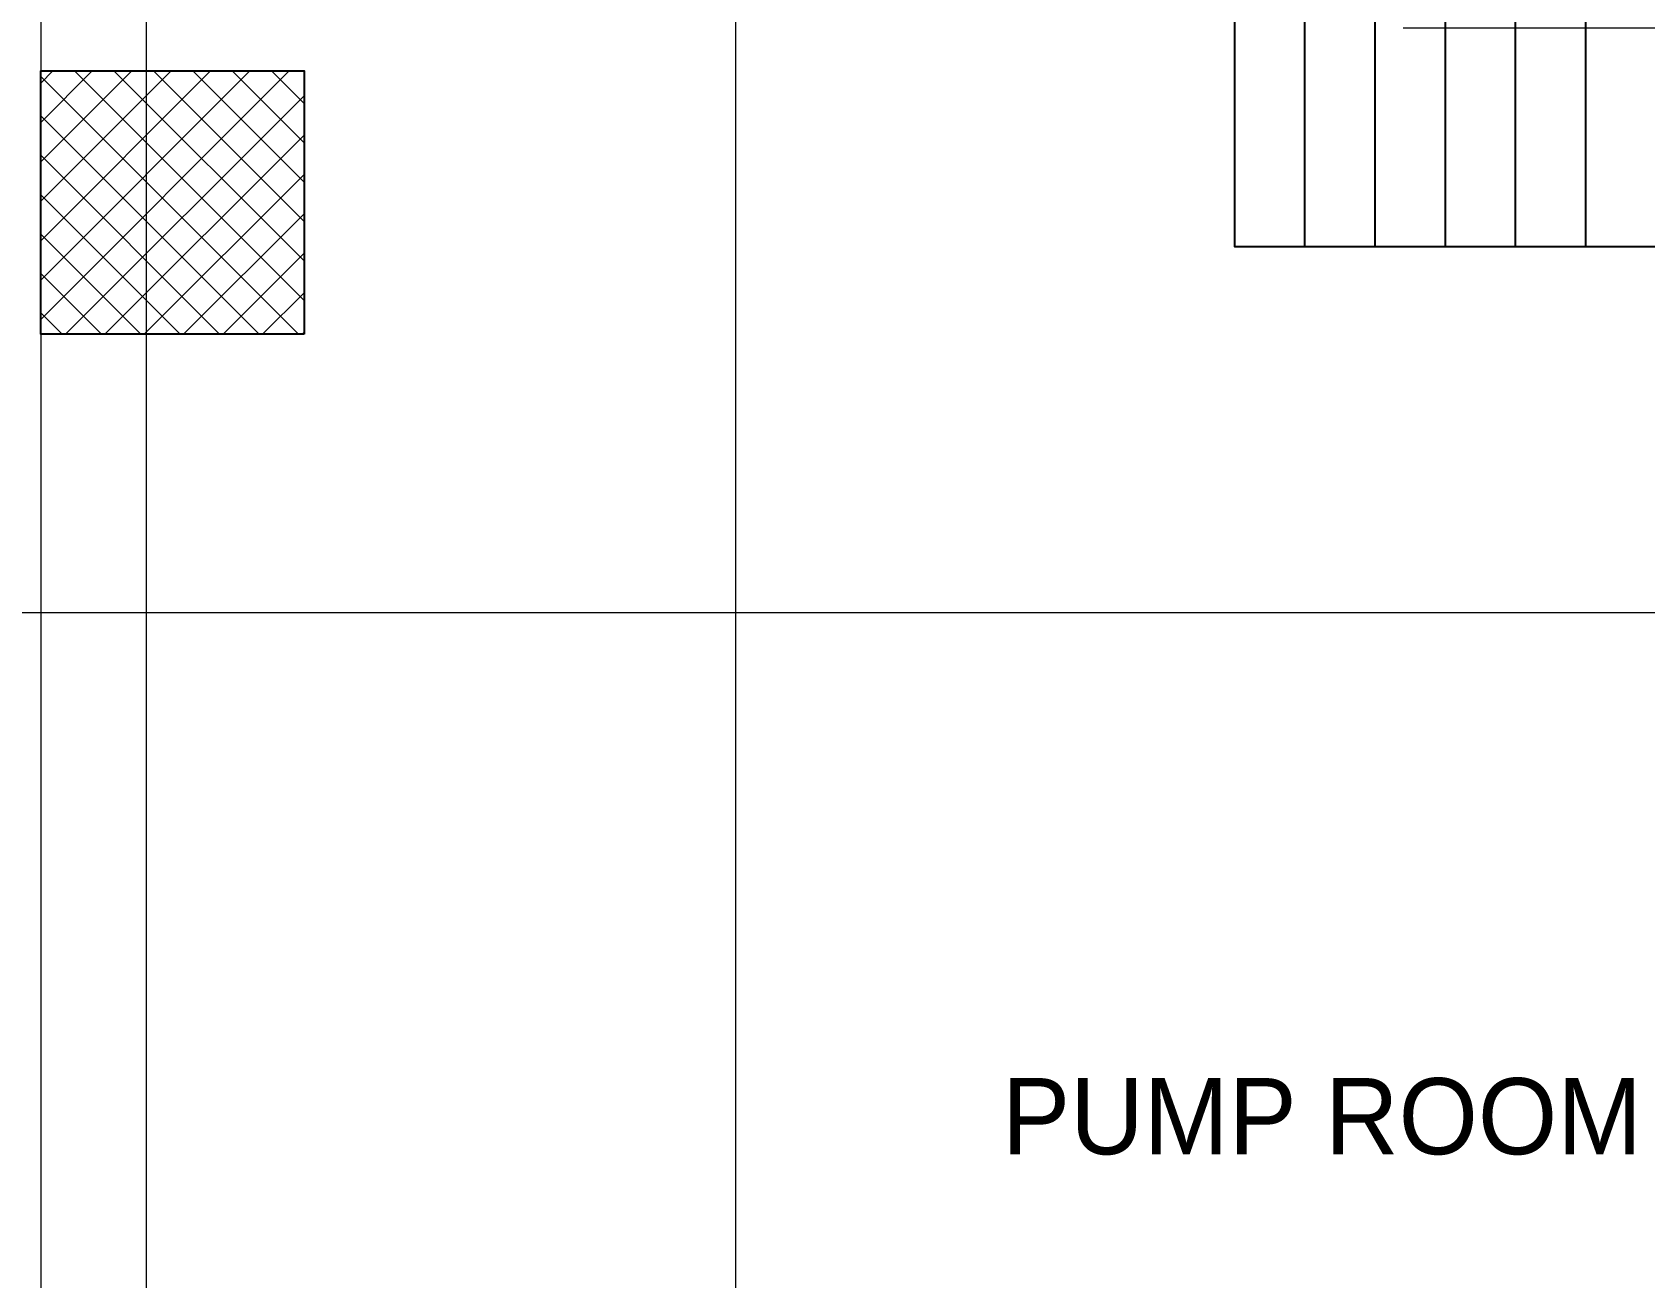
# Model space of a CAD drawing. Header units: millimetres. Extents: x -586673698 to -573385747, y -389867798 to -389752240.
# Drawn here: x -586668303 to -586663710, y -389782219 to -389778671 of the extents above; entities that cross this region are included whole.
import ezdxf

# ---------------------------------------------------------------- set-up
doc = ezdxf.new("R2010")
doc.units = ezdxf.units.MM
doc.header["$LTSCALE"] = 100
doc.linetypes.add('DASHED', pattern=[19.05, 12.7, -6.35])
doc.layers.add('AH_colums', color=3, linetype='Continuous')
doc.layers.add('DT-PL-SHAFT', color=230, linetype='Continuous')
doc.layers.add('columns11', color=1, linetype='Continuous', lineweight=20)
doc.layers.add('PL-DOMESTIC WATER TANK', color=171, linetype='Continuous', lineweight=0)
doc.styles.add('Arial', font='arial.ttf')
doc.dimstyles.new('V Mts', dxfattribs={"dimtxt": 150, "dimasz": 75, "dimexe": 0.1, "dimexo": 0, "dimgap": 0.01, "dimtad": 1, "dimdec": 0, "dimzin": 3, "dimdsep": 46, "dimtxsty": 'Arial', "dimsah": 1, "dimcen": 0.09375, "dimdle": 0.01, "dimclrd": 8, "dimclre": 8, "dimclrt": 256, "dimadec": 0, "dimazin": 0, "dimtfac": 0.7, "dimtdec": 3, "dimtofl": 0, "dimtmove": 2, "dimatfit": 3, "dimfxl": 0, "dimfrac": 1, "dimtolj": 1, "dimtzin": 0, "dimarcsym": 0})

# ---------------------------------------------------------------- blocks, each defined once
blk = doc.blocks.new('*D848')
at = {"layer": 'Defpoints', "color": 0, "ltscale": 5, "transparency": 16777216}
for p in [(-586668693.7, -389778081.1), (-586667978.5, -389778081.1, 1.2), (-586667978.2, -389787031.1, -6.2)]:
    blk.add_point(p, dxfattribs=at)
at = {"layer": 'DT-PL-SHAFT', "color": 8, "lineweight": -2, "ltscale": 5, "transparency": 16777216}
for p, q in [((-586667978.5, -389778081.1), (-586668693.8, -389778081.1)), ((-586668693.4, -389786956.1), (-586668693.7, -389778156.1)), ((-586667978.2, -389787031.1), (-586668693.5, -389787031.1))]:
    blk.add_line(p, q, dxfattribs=at)
at = {"layer": 'DT-PL-SHAFT', "color": 8, "ltscale": 5, "transparency": 16777216}
for points in [[(-586668681.2, -389778156.1), (-586668706.2, -389778156.1), (-586668693.7, -389778081.1)], [(-586668680.9, -389786956.1), (-586668705.9, -389786956.1), (-586668693.4, -389787031.1)]]:
    blk.add_solid(points, dxfattribs=at)
at = {"layer": 'DT-PL-SHAFT', "lineweight": 13, "ltscale": 5, "transparency": 16777216, "insert": (-586668617, -389782556.1), "char_height": 150, "attachment_point": 5, "rotation": 270.0015, "style": 'Arial'}
blk.add_mtext('\\A1;8950', dxfattribs=at)
blk = doc.blocks.new('*D850')
at = {"layer": 'Defpoints', "color": 0, "ltscale": 5, "transparency": 16777216}
for p in [(-586669119.6, -389761480.6), (-586667978.5, -389761480.6, 2.9), (-586667978.5, -389793031.3, 2.9)]:
    blk.add_point(p, dxfattribs=at)
at = {"layer": 'DT-PL-SHAFT', "color": 8, "lineweight": -2, "ltscale": 5, "transparency": 16777216}
for p, q in [((-586667978.5, -389761480.6), (-586669119.7, -389761480.6)), ((-586669119.6, -389792956.3), (-586669119.6, -389761555.6)), ((-586667978.5, -389793031.3), (-586669119.7, -389793031.3))]:
    blk.add_line(p, q, dxfattribs=at)
at = {"layer": 'DT-PL-SHAFT', "color": 8, "ltscale": 5, "transparency": 16777216}
for points in [[(-586669132.1, -389761555.6), (-586669107.1, -389761555.6), (-586669119.6, -389761480.6)], [(-586669132.1, -389792956.3), (-586669107.1, -389792956.3), (-586669119.6, -389793031.3)]]:
    blk.add_solid(points, dxfattribs=at)
at = {"layer": 'DT-PL-SHAFT', "lineweight": 13, "ltscale": 5, "transparency": 16777216, "insert": (-586669196.3, -389777255.9), "char_height": 150, "attachment_point": 5, "rotation": 90, "style": 'Arial'}
blk.add_mtext('\\A1;31551', dxfattribs=at)
blk = doc.blocks.new('DFFFF')
at = {"layer": 'AH_colums', "color": 1, "elevation": -1.7}
blk.add_lwpolyline([(-1008098.6, -71046.2), (-1008848.6, -71046.2), (-1008848.6, -70296.2), (-1008098.6, -70296.2)], close=True, dxfattribs=at)
at = {"layer": 'columns11', "linetype": 'Continuous'}
for p, q in [((-1008848.6, -70330.8), (-1008814, -70296.2)), ((-1008848.6, -70443.1), (-1008701.8, -70296.2)), ((-1008848.6, -70555.3), (-1008589.5, -70296.2)), ((-1008848.6, -70667.6), (-1008477.3, -70296.2)), ((-1008848.6, -70779.8), (-1008365, -70296.2)), ((-1008848.6, -70892.1), (-1008252.8, -70296.2)), ((-1008848.6, -71004.3), (-1008140.5, -70296.2)), ((-1008114.4, -71046.2), (-1008848.6, -70312)), ((-1008098.6, -70949.7), (-1008752.1, -70296.2)), ((-1008098.6, -70837.5), (-1008639.9, -70296.2)), ((-1008098.6, -70725.2), (-1008527.6, -70296.2)), ((-1008098.6, -70613), (-1008415.4, -70296.2)), ((-1008098.6, -70500.7), (-1008303.1, -70296.2)), ((-1008098.6, -70388.5), (-1008190.9, -70296.2)), ((-1008778.3, -71046.2), (-1008098.6, -70366.6)), ((-1008226.6, -71046.2), (-1008848.6, -70424.2)), ((-1008666, -71046.2), (-1008098.6, -70478.8)), ((-1008338.9, -71046.2), (-1008848.6, -70536.5)), ((-1008553.8, -71046.2), (-1008098.6, -70591.1)), ((-1008451.1, -71046.2), (-1008848.6, -70648.7)), ((-1008441.5, -71046.2), (-1008098.6, -70703.4)), ((-1008563.4, -71046.2), (-1008848.6, -70761)), ((-1008329.2, -71046.2), (-1008098.6, -70815.6)), ((-1008675.7, -71046.2), (-1008848.6, -70873.2)), ((-1008217, -71046.2), (-1008098.6, -70927.9)), ((-1008787.9, -71046.2), (-1008848.6, -70985.5)), ((-1008104.7, -71046.2), (-1008098.6, -71040.1))]:
    blk.add_line(p, q, dxfattribs=at)
blk = doc.blocks.new('DSAHHH')
at = {"layer": 'DT-PL-SHAFT', "color": 4, "ltscale": 5}
for points in [[(-926357.1875, -61512.34375), (-926357.1875, -61312.34375), (-925157.1875, -61312.34375), (-925157.1875, -61512.34375)], [(-926357.1875, -61712.34375), (-926357.1875, -61512.34375), (-925157.1875, -61512.34375), (-925157.1875, -61712.34375)], [(-926357.1875, -61912.34375), (-926357.1875, -61712.34375), (-925157.1875, -61712.34375), (-925157.1875, -61912.34375)], [(-926357.1875, -62112.34375), (-926357.1875, -61912.34375), (-925157.1875, -61912.34375), (-925157.1875, -62112.34375)], [(-926357.1875, -62312.34375), (-926357.1875, -62112.34375), (-925157.1875, -62112.34375), (-925157.1875, -62312.34375)], [(-926357.1875, -62512.34375), (-926357.1875, -62312.34375), (-925157.1875, -62312.34375), (-925157.1875, -62512.34375)], [(-926357.1875, -62712.34375), (-926357.1875, -62512.34375), (-925157.1875, -62512.34375), (-925157.1875, -62712.34375)], [(-926357.1875, -62912.34375), (-926357.1875, -62712.34375), (-925157.1875, -62712.34375), (-925157.1875, -62912.34375)], [(-926357.1875, -63112.34375), (-926357.1875, -62912.34375), (-925157.1875, -62912.34375), (-925157.1875, -63112.34375)], [(-926357.1875, -63312.34375), (-926357.1875, -63112.34375), (-925157.1875, -63112.34375), (-925157.1875, -63312.34375)], [(-926357.1875, -63512.34375), (-926357.1875, -63312.34375), (-925157.1875, -63312.34375), (-925157.1875, -63512.34375)], [(-926357.1875, -63712.34375), (-926357.1875, -63512.34375), (-925157.1875, -63512.34375), (-925157.1875, -63712.34375)], [(-926357.1875, -63912.34375), (-926357.1875, -63712.34375), (-925157.1875, -63712.34375), (-925157.1875, -63912.34375)], [(-926357.1875, -64112.34375), (-926357.1875, -63912.34375), (-925157.1875, -63912.34375), (-925157.1875, -64112.34375)], [(-926357.1875, -64312.34375), (-926357.1875, -64112.34375), (-925157.1875, -64112.34375), (-925157.1875, -64312.34375)], [(-926357.1875, -65512.34375), (-926357.1875, -64312.34375), (-925157.1875, -64312.34375), (-925157.1875, -65512.34375)], [(-925157.1875, -65512.34375), (-926357.1875, -65512.34375)]]:
    blk.add_lwpolyline(points, dxfattribs=at)
at = {"layer": 'DT-PL-SHAFT', "color": 4, "lineweight": 13}
blk.add_text('UP', height=217.1523293, dxfattribs=at).set_placement((-925779.265625, -63604.959059, -11.838753))
at = {"layer": 'DT-PL-SHAFT', "color": 1, "ltscale": 5}
blk.add_leader([(-925779.265625, -65070.390625), (-925779.265625, -61793.328125)], dimstyle='V Mts', override={"dimasz": 150, "dimgap": 0.01, "dimtad": 0, "dimclrd": 6}, dxfattribs=at)

msp = doc.modelspace()

# ---------------------------------------------------------------- linework, layer by layer
at = {"layer": 'DT-PL-SHAFT', "color": 8, "linetype": 'DASHED', "lineweight": 13, "ltscale": 50}
msp.add_line((-586666298.3, -389794357.8, -310), (-586666298.3, -389760185.5, -310), dxfattribs=at)
at = {"layer": 'DT-PL-SHAFT', "color": 1, "lineweight": 13, "ltscale": 5, "elevation": -303.8}
msp.add_lwpolyline([(-586667978.5, -389767680.8), (-586667978.5, -389793031.3), (-586660678.6, -389793031.3), (-586660678.6, -389761480.6), (-586667978.5, -389761480.6), (-586667978.5, -389767380.8)], dxfattribs=at)
at = {"layer": 'DT-PL-SHAFT', "color": 8, "linetype": 'DASHED', "lineweight": 13, "ltscale": 50, "elevation": -310}
msp.add_lwpolyline([(-586659708.3, -389780324.5), (-586669671.3, -389780324.5)], dxfattribs=at)
at = {"layer": 'PL-DOMESTIC WATER TANK', "lineweight": 13, "ltscale": 200, "elevation": -303.8}
msp.add_lwpolyline([(-586660378.6, -389761180.6), (-586668278.5, -389761180.6), (-586668278.5, -389793331.3), (-586660378.6, -389793331.3)], close=True, dxfattribs=at)

# ---------------------------------------------------------------- block references
at = {"layer": 'DT-PL-SHAFT', "color": 1}
msp.add_blockref('DFFFF', (-585659429.9, -389708484.9, -303.8), dxfattribs=at)
at = {"layer": 'DT-PL-SHAFT', "color": 1, "lineweight": 13, "xscale": -1, "rotation": 90}
msp.add_blockref('DSAHHH', (-586726190.9, -390704438.3, -306.7), dxfattribs=at)

# ---------------------------------------------------------------- texts
at = {"layer": 'DT-PL-SHAFT', "color": 140, "lineweight": 13}
msp.add_text('PUMP ROOM', height=217.15, dxfattribs=at).set_placement((-586665540.1, -389781867.7, -299.3))

# ---------------------------------------------------------------- dimensions: what is measured, and where the dimension line sits
at = {"layer": 'DT-PL-SHAFT', "color": 1, "lineweight": 13, "ltscale": 5}
for p1, p2, distance, picture, middle in [((-586667978.5, -389793031.3, -303.8), (-586667978.5, -389761480.6, -303.8), 1141.2, '*D850', (-586669196.3, -389777255.9, -306.7)), ((-586667978.2, -389787031.1, -312.9), (-586667978.5, -389778081.1, -305.5), 715.2, '*D848', (-586668617, -389782556.1, -306.7))]:
    dim = msp.add_aligned_dim(p1=p1, p2=p2, distance=distance, dimstyle='V Mts', dxfattribs=at)
    dim.commit()
    dim.dimension.update_dxf_attribs({"geometry": picture, "text_midpoint": middle})

doc.saveas('drawing.dxf')
